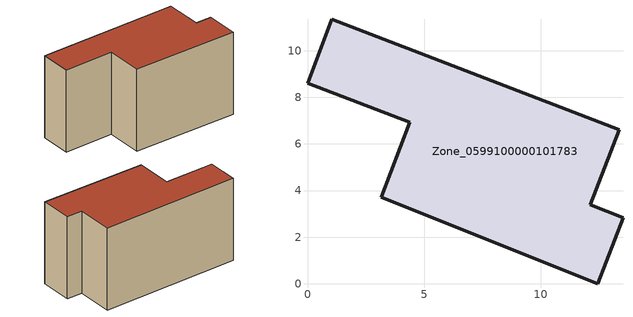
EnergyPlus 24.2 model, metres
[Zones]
Zone_0599100000101783
 floor ground (C_G): 12.44,0 3.16,3.71 4.39,6.92 0,8.61 1.05,11.35 13.37,6.61 12.12,3.39 13.53,2.84 z0
 wall outside (C_F): 12.12,3.39 13.37,6.61 1.05,11.35 0,8.61 4.39,6.92 3.16,3.71 12.44,0 13.53,2.84 12.12,3.39 z0:7.9
 roof outside (C_R): 3.16,3.71 12.44,0 13.53,2.84 12.12,3.39 13.37,6.61 1.05,11.35 0,8.61 4.39,6.92 z7.9
[BUILDING]
Pand.0599100000101783: North Axis=0; Terrain=City; Loads Convergence Tolerance Value=0.04; Temperature Convergence Tolerance Value=0.4; Solar Distribution=FullExterior; Maximum Number of Warmup Days=25; Minimum Number of Warmup Days=1
[Site:Location]
Rotterdam.The.Hague.AP_ZH_NLD Design_Conditions: Latitude=51.96; Longitude=4.45; Time Zone=1; Elevation=-4.5
[SITE:GROUNDTEMPERATURE:BUILDINGSURFACE]
18, 18, 18, 18, 18, 18, 18, 18, 18, 18, 18, 18
[MATERIAL] Thermal Absorptance=0.9; Solar Absorptance=0.7; Visible Absorptance=0.7
Name | Roughness | Thickness | Conductivity | Density | Specific Heat
G.TI.1975-1991 | MediumSmooth | 0.15 | 0.288461 | 540 | 1210
F.TI.1975-1991 | Rough | 0.3 | 0.230769 | 1920 | 840
R.TI.1975-1991 | MediumRough | 0.2 | 0.153846 | 1500 | 1000
[CONSTRUCTION]
C_G: G.TI.1975-1991
C_F: F.TI.1975-1991
C_R: R.TI.1975-1991
[ZONE]
Zone_0599100000101783: Type=1; Multiplier=1; Ceiling Height=Autocalculate; Volume=Autocalculate; Floor Area=autocalculate; Part of Total Floor Area=Yes
[ZONEINFILTRATION:DESIGNFLOWRATE]
Infil_Zone_0599100000101783: Zone or ZoneList or Space or SpaceList=Zone_0599100000101783; Schedule=AlwaysOn; Design Flow Rate Calculation Method=Flow/Area; Flow Rate per Floor Area=0.003; Constant Term Coefficient=1; Temperature Term Coefficient=0; Velocity Term Coefficient=0; Velocity Squared Term Coefficient=0
[HVACTEMPLATE:ZONE:IDEALLOADSAIRSYSTEM]
Zone_0599100000101783: Maximum Heating Supply Air Temperature=50; Minimum Cooling Supply Air Temperature=13; Maximum Heating Supply Air Humidity Ratio=0.0156; Minimum Cooling Supply Air Humidity Ratio=0.0077; Heating Limit=NoLimit; Cooling Limit=NoLimit; Dehumidification Control Type=ConstantSensibleHeatRatio; Cooling Sensible Heat Ratio=0.7; Dehumidification Setpoint=60; Humidification Control Type=None; Humidification Setpoint=30; Outdoor Air Method=None; Outdoor Air Flow Rate per Person=0.00944; Outdoor Air Flow Rate per Zone Floor Area=0; Outdoor Air Flow Rate per Zone=0; Demand Controlled Ventilation Type=None; Outdoor Air Economizer Type=NoEconomizer; Heat Recovery Type=None; Sensible Heat Recovery Effectiveness=0.7; Latent Heat Recovery Effectiveness=0.65
[ZONECONTROL:THERMOSTAT]
ThermostatControl_Zone_0599100000101783: Zone or ZoneList=Zone_0599100000101783; Control Type Schedule=DualSetpointControlType; Control 1=Thermostat_Zone_0599100000101783; Temperature Difference Between Cutout And Setpoint=0
[THERMOSTATSETPOINT:DUALSETPOINT]
Thermostat_Zone_0599100000101783: Heating Setpoint Temperature Schedule=HeatingSetpoint_Zone_0599100000101783; Cooling Setpoint Temperature Schedule=CoolingSetpoint_Zone_0599100000101783
[SCHEDULE:COMPACT]
HeatingSetpoint_Zone_0599100000101783: Through: 12/31, For: AllDays, Until: 24:00, 21
CoolingSetpoint_Zone_0599100000101783: Through: 12/31, For: AllDays, Until: 24:00, 24
DualSetpointControlType: Through: 12/31, For: AllDays, Until: 24:00, 4
AlwaysOn: Through: 12/31, For: AllDays, Until: 24:00, 1
